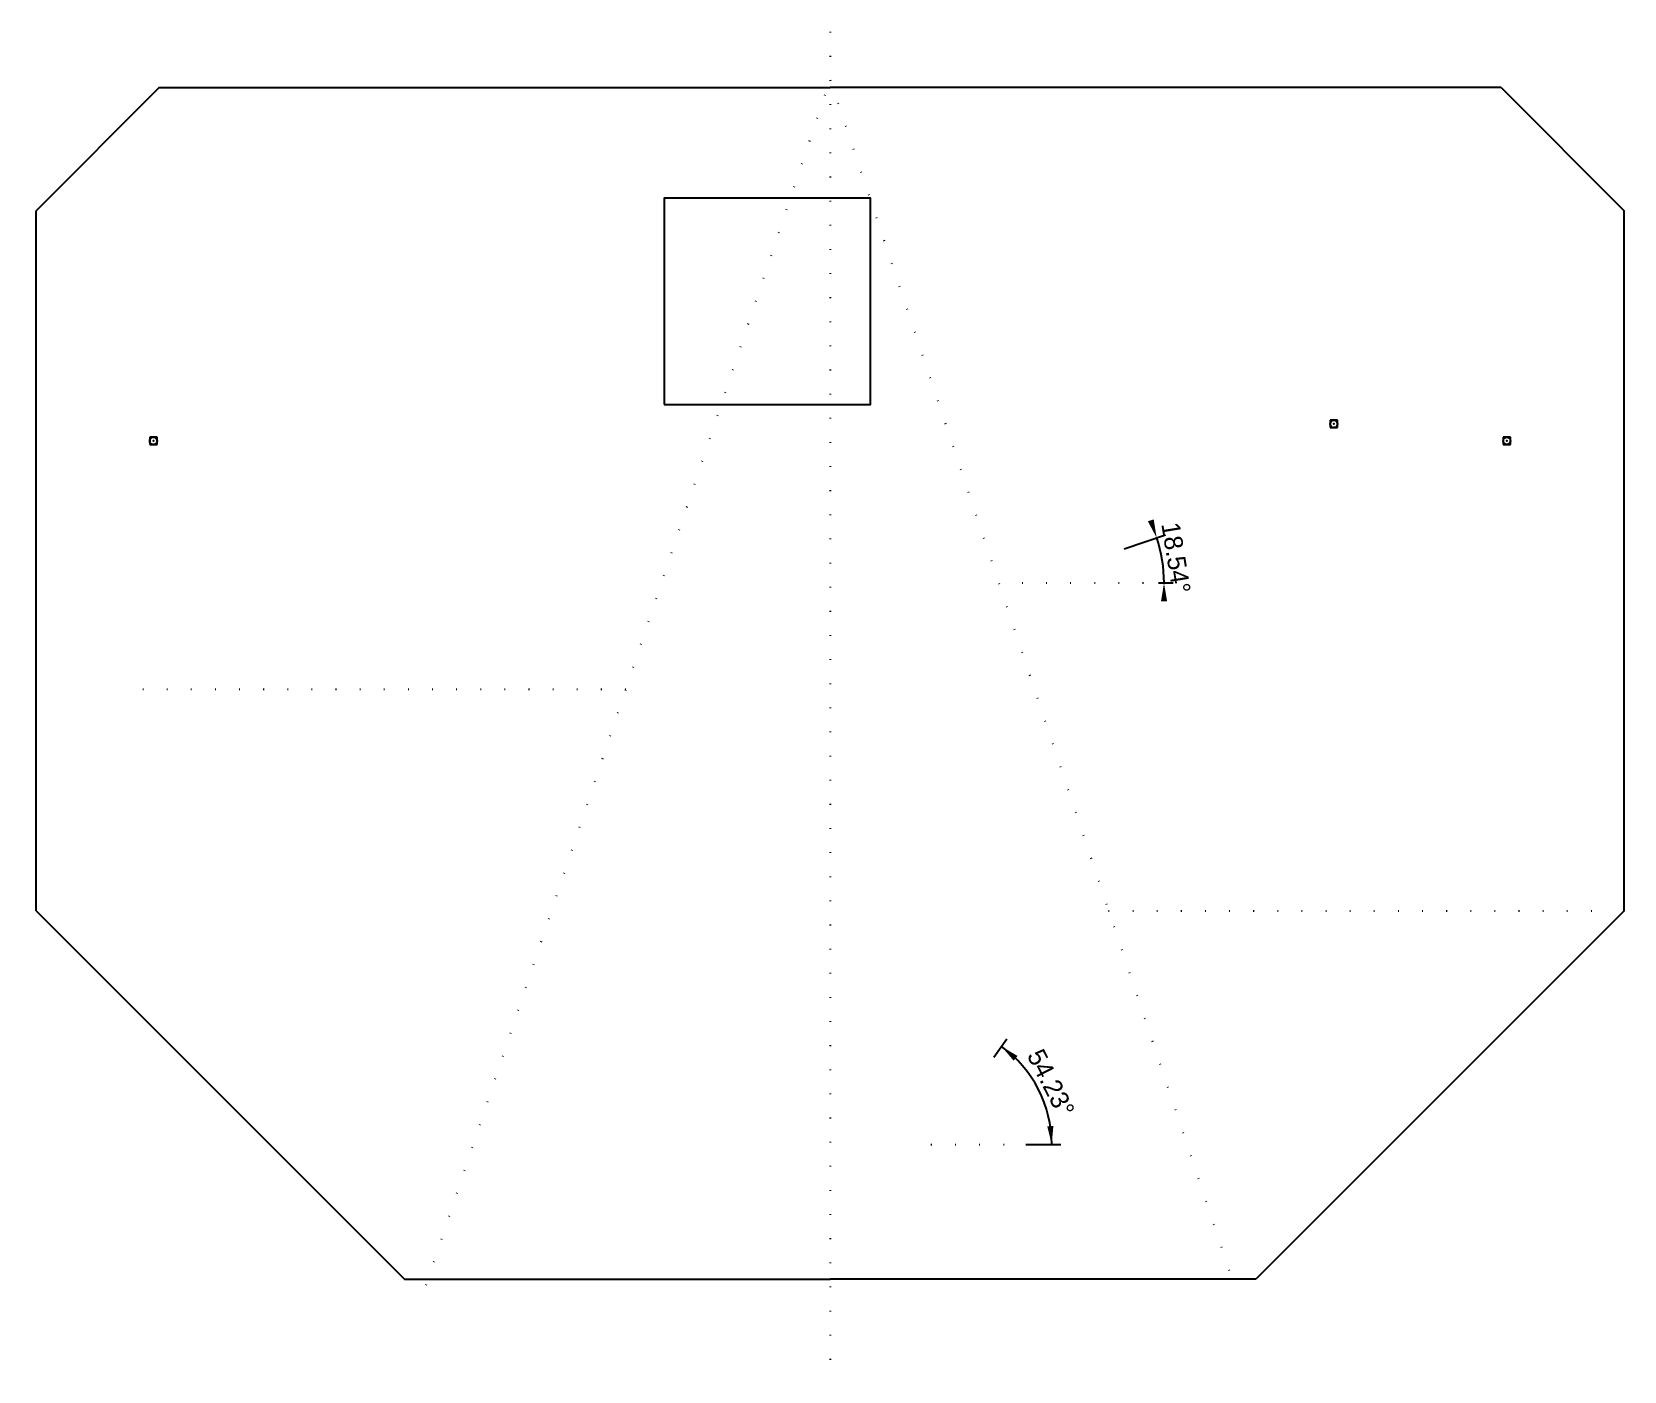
# Model space of a CAD drawing. Header units: millimetres. Extents: x 0 to 216, y -95 to 87.
import ezdxf

# ---------------------------------------------------------------- set-up
doc = ezdxf.new("R2010")
doc.units = ezdxf.units.MM
doc.header["$PDMODE"] = 96
doc.header["$PDSIZE"] = -2
doc.linetypes.add('DOT2', pattern=[3.175, 0, -3.175])
doc.layers.get('0').update_dxf_attribs({"linetype": 'CONTINUOUS', "lineweight": 25})
doc.dimstyles.get("Standard").update_dxf_attribs({"dimtxt": 2.5, "dimasz": 2.5, "dimexe": 1.25, "dimexo": 0.625, "dimtad": 0, "dimtoh": 1, "dimdec": 4, "dimzin": 1, "dimdsep": 46, "dimtxsty": 'Standard', "dimcen": 0.09, "dimazin": 0, "dimtfac": 1, "dimtdec": 4, "dimtofl": 0, "dimtmove": 0, "dimatfit": 3, "dimfxl": 1, "dimtolj": 1, "dimtzin": 0, "dimarcsym": 0})

# ---------------------------------------------------------------- blocks, each defined once
blk = doc.blocks.new('*D1')
at = {"color": 0, "linetype": 'ByBlock', "lineweight": -2}
for p, q in [((148.3, 16.87), (153.91, 18.75)), ((152.97, 12.22), (154.97, 12.22))]:
    blk.add_line(p, q, dxfattribs=at)
blk.add_arc((134.44, 12.22), 19.29, 0, 18.54, dxfattribs=at)
for points in [[(152.72, 18.35), (151.53, 20.59), (152.32, 20.85)], [(153.72, 12.22), (154.14, 9.72), (153.31, 9.72)]]:
    blk.add_solid(points, dxfattribs=at)
at = {"color": 0, "linetype": 'CONTINUOUS', "lineweight": -2, "insert": (154.09, 15.43), "char_height": 2.5, "width": 9.1667, "attachment_point": 8, "rotation": 279.27}
blk.add_mtext('18.54%%D', dxfattribs=at)
blk = doc.blocks.new('*D2')
at = {"color": 0, "linetype": 'ByBlock', "lineweight": -2}
for p, q in [((130.63, -52.12), (132.39, -49.67)), ((134.94, -63.99), (139.72, -63.99))]:
    blk.add_line(p, q, dxfattribs=at)
blk.add_arc((122.08, -63.99), 16.39, 0, 54.233, dxfattribs=at)
for points in [[(131.66, -50.69), (133.84, -51.98), (133.3, -52.62)], [(138.47, -63.99), (137.87, -61.53), (138.7, -61.46)]]:
    blk.add_solid(points, dxfattribs=at)
at = {"color": 0, "linetype": 'CONTINUOUS', "lineweight": -2, "insert": (137.23, -56.23), "char_height": 2.5, "width": 9.7222, "attachment_point": 8, "rotation": 297.1165}
blk.add_mtext('54.23%%D', dxfattribs=at)

msp = doc.modelspace()

# ---------------------------------------------------------------- linework, layer by layer
at = {"linetype": 'DOT2', "lineweight": 25}
for p, q in [((108.387, 87.0225), (108.387, -94.7578)), ((53.5357, -83.0889), (108.387, 80.4638)), ((108.387, 80.4638), (163.238, -83.0889)), ((134.438, 12.2189), (152.341, 12.2189)), ((80.649, -2.24383), (13.6126, -2.24383)), ((146.19508, -32.27094), (213.23148, -32.27094)), ((122.079, -63.9884), (134.319, -63.9884))]:
    msp.add_line(p, q, dxfattribs=at)
for p, q in [((17.29905, 79.44918), (0.57892, 62.72906)), ((17.29905, 79.44918), (108.387, 79.44918)), ((199.47495, 79.44918), (108.387, 79.44918)), ((199.47495, 79.44918), (216.19508, 62.72906)), ((0.57892, -32.27094), (0.57892, 62.72906)), ((216.19508, -32.27094), (216.19508, 62.72906)), ((0.57892, -32.27094), (50.57892, -82.27094)), ((216.19508, -32.27094), (166.19508, -82.27094)), ((50.57892, -82.27094), (108.387, -82.27094)), ((166.19508, -82.27094), (108.387, -82.27094))]:
    msp.add_line(p, q)
at = {"color": 7, "linetype": 'DOT2', "lineweight": 25}
msp.add_line((85.8581, 36.4492), (113.858, 36.4492), dxfattribs=at)
msp.add_lwpolyline([(85.85807, 36.44918), (113.85807, 36.44918), (113.85807, 64.44918), (85.85807, 64.44918)], close=True)
for p in [(176.77332, 33.8), (16.5, 31.5), (200.27332, 31.5)]:
    msp.add_point(p)

# ---------------------------------------------------------------- dimensions: what is measured, and where the dimension line sits
for base, line1, line2, picture in [((153.72431, 12.2189), ((134.438, 12.2189), (152.341, 12.2189)), ((134.4383, 12.21885), (147.71173, 16.67039)), '*D1'), ((138.47308, -63.9884), ((122.079, -63.9884), (134.319, -63.9884)), ((122.07889, -63.98838), (130.26176, -52.62877)), '*D2')]:
    dim = msp.add_angular_dim_2l(base=base, line1=line1, line2=line2, dimstyle='Standard')
    dim.commit()
    dim.dimension.update_dxf_attribs({"geometry": picture, "text_midpoint": (0, 0)})

doc.saveas('drawing.dxf')
